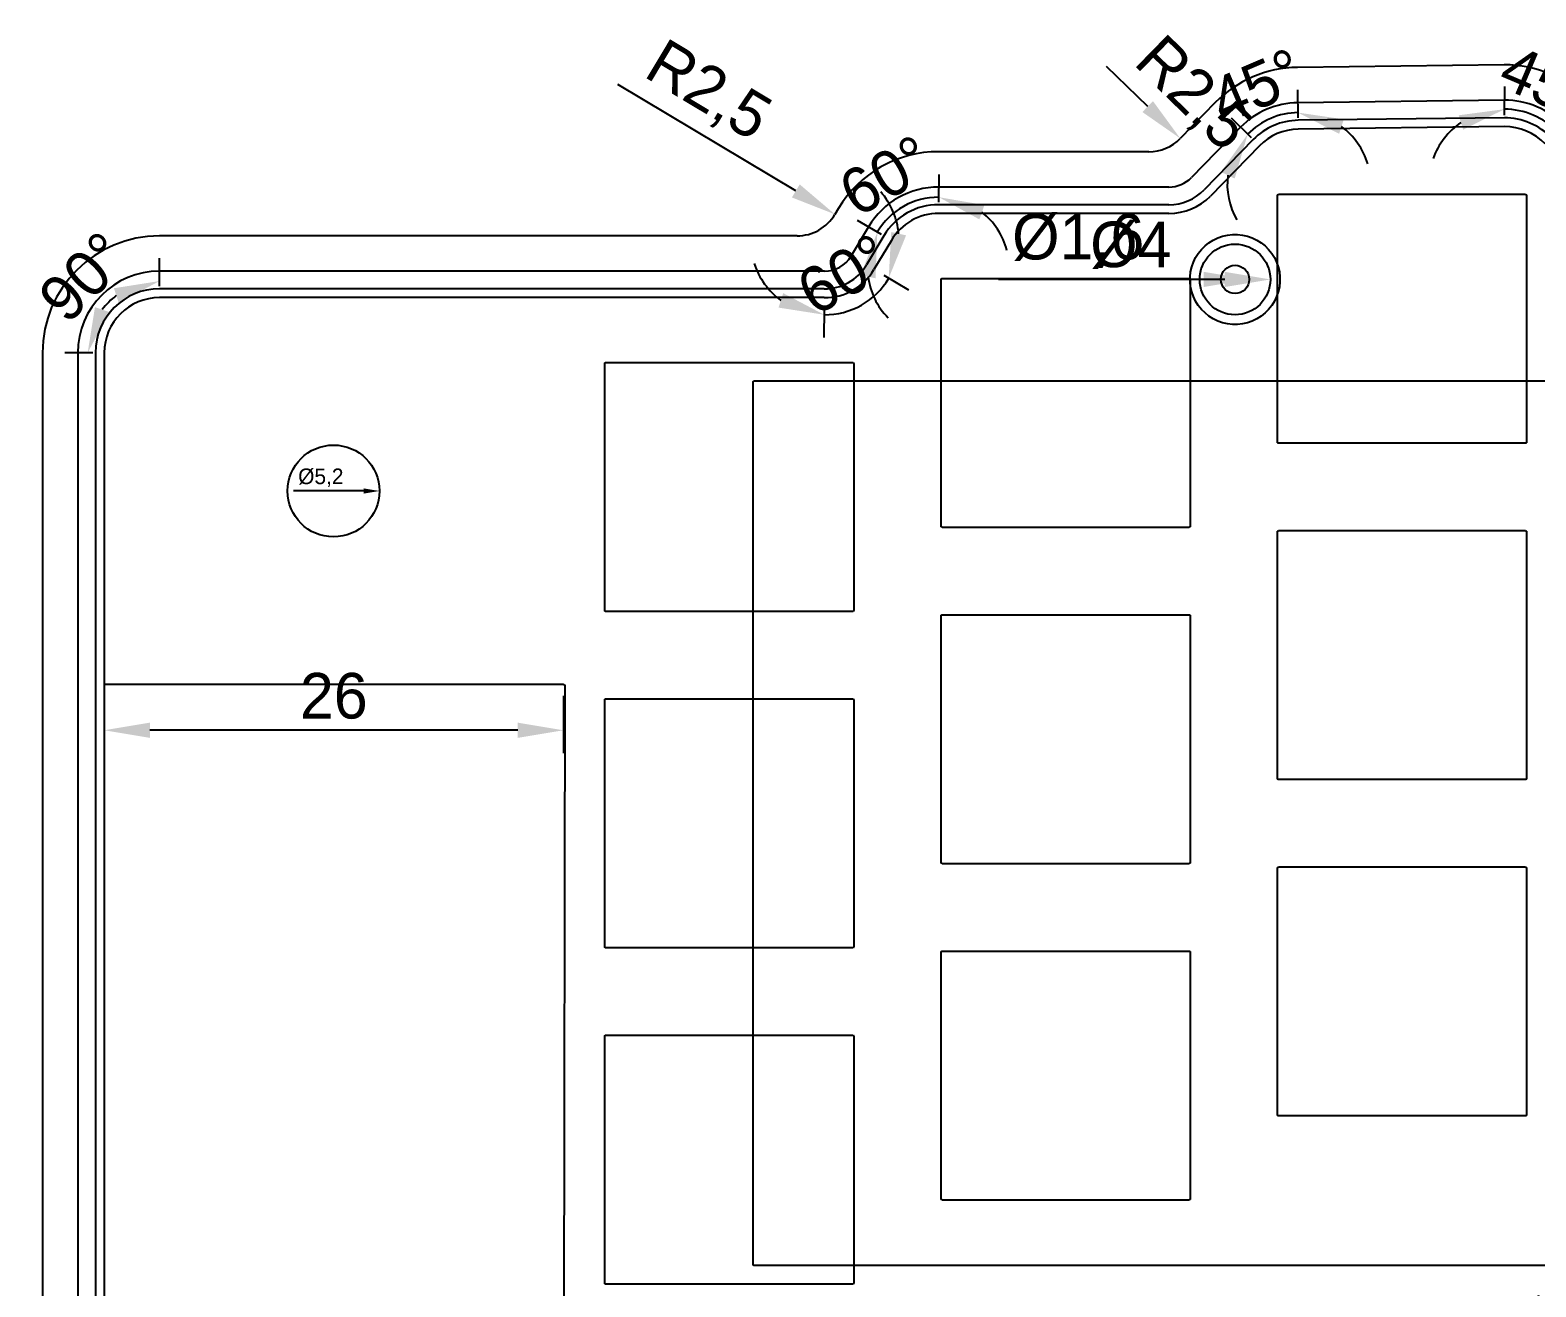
# Model space of a CAD drawing. Header units: millimetres. Extents: x 65 to 375, y -254 to -79.
# Drawn here: x 224.2 to 309.5, y -157.2 to -86 of the extents above; entities that cross this region are included whole.
import ezdxf

# ---------------------------------------------------------------- set-up
doc = ezdxf.new("R2010")
doc.units = ezdxf.units.MM
for name, color, linetype in [('Dimensions', 7, 'Continuous'), ('Edge.Cuts', 7, 'Continuous'), ('Sketch 04', 7, 'Continuous'), ('User.2', 7, 'Continuous'), ('User.3', 7, 'Continuous')]:
    doc.layers.add(name, color=color, linetype=linetype)
doc.dimstyles.new('ISO-25', dxfattribs={"dimtxt": 2.5, "dimasz": 2.5, "dimexe": 1.25, "dimexo": 0.625, "dimtad": 1, "dimtxsty": 'Standard', "dimcen": 2.5, "dimadec": 0, "dimazin": 0, "dimtfac": 1, "dimtmove": 0, "dimatfit": 3, "dimfxl": 1, "dimarcsym": 0})

# ---------------------------------------------------------------- blocks, each defined once
blk = doc.blocks.new('*D11')
at = {"layer": 'Defpoints', "color": 0}
for p in [(228.445, -123.088), (254.445, -123.088), (228.445, -125.688)]:
    blk.add_point(p, dxfattribs=at)
at = {"layer": 'Dimensions', "color": 140, "lineweight": -2}
for p, q in [((228.445, -123.733), (228.445, -126.978)), ((254.445, -123.733), (254.445, -126.978)), ((251.863, -125.688), (231.027, -125.688))]:
    blk.add_line(p, q, dxfattribs=at)
at = {"layer": 'Dimensions', "color": 140}
for points in [[(231.027, -125.257), (231.027, -126.118), (228.445, -125.688)], [(251.863, -126.118), (251.863, -125.257), (254.445, -125.688)]]:
    blk.add_solid(points, dxfattribs=at)
at = {"layer": 'Dimensions', "color": 140, "insert": (241.445, -123.751), "char_height": 2.5816, "attachment_point": 5}
blk.add_mtext('26', dxfattribs=at)
blk = doc.blocks.new('*D28')
at = {"layer": 'Defpoints', "color": 0}
for p in [(287.591, -90.42), (289.38, -92.167)]:
    blk.add_point(p, dxfattribs=at)
at = {"layer": 'Dimensions', "color": 140, "lineweight": -2}
blk.add_line((287.533, -90.363), (285.209, -88.094), dxfattribs=at)
at = {"layer": 'Dimensions', "color": 140}
blk.add_solid([(287.232, -90.671), (287.834, -90.055), (289.38, -92.167)], dxfattribs=at)
at = {"layer": 'Dimensions', "color": 140, "insert": (290.01, -89.732), "char_height": 2.5816, "attachment_point": 5, "rotation": 315.68477}
blk.add_mtext('R2,5', dxfattribs=at)
blk = doc.blocks.new('*D29')
at = {"layer": 'Defpoints', "color": 0}
for p in [(267.678, -95.183), (269.823, -96.466)]:
    blk.add_point(p, dxfattribs=at)
at = {"layer": 'Dimensions', "color": 140, "lineweight": -2}
blk.add_line((267.608, -95.141), (257.534, -89.112), dxfattribs=at)
at = {"layer": 'Dimensions', "color": 140}
blk.add_solid([(267.387, -95.51), (267.829, -94.771), (269.823, -96.466)], dxfattribs=at)
at = {"layer": 'Dimensions', "color": 140, "insert": (262.584, -89.591), "char_height": 2.5816, "attachment_point": 5, "rotation": 329.10271}
blk.add_mtext('R2,5', dxfattribs=at)
blk = doc.blocks.new('*D34')
at = {"layer": 'Defpoints', "color": 0}
for p in [(291.68, -100.153), (293.28, -100.153)]:
    blk.add_point(p, dxfattribs=at)
at = {"layer": 'Dimensions', "color": 140, "lineweight": -2}
blk.add_line((290.698, -100.153), (279.081, -100.153), dxfattribs=at)
at = {"layer": 'Dimensions', "color": 140}
blk.add_solid([(290.698, -100.583), (290.698, -99.722), (293.28, -100.153)], dxfattribs=at)
at = {"layer": 'Dimensions', "color": 140, "insert": (283.599, -97.97), "char_height": 2.5816, "attachment_point": 5}
blk.add_mtext('%%c1,6', dxfattribs=at)
blk = doc.blocks.new('*D42')
at = {"layer": 'Defpoints', "color": 0}
for p in [(290.48, -100.153), (294.48, -100.153)]:
    blk.add_point(p, dxfattribs=at)
at = {"layer": 'Dimensions', "color": 140, "lineweight": -2}
blk.add_line((291.898, -100.153), (283.846, -100.153), dxfattribs=at)
at = {"layer": 'Dimensions', "color": 140}
blk.add_solid([(291.898, -100.583), (291.898, -99.722), (294.48, -100.153)], dxfattribs=at)
at = {"layer": 'Dimensions', "color": 140, "insert": (286.581, -98.216), "char_height": 2.5816, "attachment_point": 5}
blk.add_mtext('%%c4', dxfattribs=at)
blk = doc.blocks.new('*D51')
at = {"layer": 'Defpoints', "color": 0}
for p in [(312.558, -160.034), (313.779, -160.837), (311.271, -162.007), (313.78, -164.113)]:
    blk.add_point(p, dxfattribs=at)
at = {"layer": 'Dimensions', "color": 140, "lineweight": -2}
for p, q in [((313.779, -160.192), (313.779, -158.564)), ((310.776, -161.593), (309.529, -160.546))]:
    blk.add_line(p, q, dxfattribs=at)
for start, end in [(90.00085, 140.00085), (19.40627, 54.70356), (175.29814, 210.59543)]:
    blk.add_arc((313.78, -164.113), 4.258, start, end, dxfattribs=at)
at = {"layer": 'Dimensions', "color": 140}
for points in [[(316.37, -160.228), (316.109, -161.048), (313.779, -159.855)], [(309.934, -163.927), (309.138, -163.6), (310.518, -161.376)]]:
    blk.add_solid(points, dxfattribs=at)
at = {"layer": 'Dimensions', "color": 140, "insert": (311.136, -158.443), "char_height": 2.5816, "attachment_point": 5, "rotation": 25.00085}
blk.add_mtext('50%%d', dxfattribs=at)
blk = doc.blocks.new('*D56')
at = {"layer": 'Defpoints', "color": 0}
for p in [(309.871, -91.101), (307.732, -91.495), (310.047, -92.479), (307.702, -94.781)]:
    blk.add_point(p, dxfattribs=at)
at = {"layer": 'Dimensions', "color": 140, "lineweight": -2}
for p, q in [((307.737, -90.85), (307.752, -89.219)), ((310.507, -92.026), (311.671, -90.883))]:
    blk.add_line(p, q, dxfattribs=at)
for start, end in [(44.4848, 89.4848), (124.65677, 159.82874), (334.14087, 9.31283)]:
    blk.add_arc((307.702, -94.781), 4.272, start, end, dxfattribs=at)
at = {"layer": 'Dimensions', "color": 140}
for points in [[(305.399, -91.678), (305.146, -90.856), (307.74, -90.509)], [(312.302, -93.895), (311.534, -94.285), (310.75, -91.788)]]:
    blk.add_solid(points, dxfattribs=at)
at = {"layer": 'Dimensions', "color": 140, "insert": (310.153, -89.01), "char_height": 2.5816, "attachment_point": 5, "rotation": 336.9848}
blk.add_mtext('45%%d', dxfattribs=at)
blk = doc.blocks.new('*D57')
at = {"layer": 'Defpoints', "color": 0}
for p in [(295.002, -90.855), (296.063, -91.641), (293.866, -92.583), (296.101, -94.764)]:
    blk.add_point(p, dxfattribs=at)
at = {"layer": 'Dimensions', "color": 140, "lineweight": -2}
for p, q in [((296.055, -90.996), (296.035, -89.413)), ((293.404, -92.132), (292.271, -91.027))]:
    blk.add_line(p, q, dxfattribs=at)
for start, end in [(90.70046, 135.70046), (16.54401, 53.62223), (172.77869, 209.85692)]:
    blk.add_arc((296.101, -94.764), 4.06, start, end, dxfattribs=at)
at = {"layer": 'Dimensions', "color": 140}
for points in [[(298.64, -91.085), (298.377, -91.905), (296.051, -90.704)], [(292.461, -94.44), (291.686, -94.066), (293.195, -91.928)]]:
    blk.add_solid(points, dxfattribs=at)
at = {"layer": 'Dimensions', "color": 140, "insert": (293.714, -89.196), "char_height": 2.5816, "attachment_point": 5, "rotation": 23.20046}
blk.add_mtext('45%%d', dxfattribs=at)
blk = doc.blocks.new('*D58')
at = {"layer": 'Defpoints', "color": 0}
for p in [(274.336, -95.726), (275.702, -96.42), (273.02, -97.94), (275.677, -99.503)]:
    blk.add_point(p, dxfattribs=at)
at = {"layer": 'Dimensions', "color": 140, "lineweight": -2}
for p, q in [((275.707, -95.775), (275.719, -94.205)), ((272.464, -97.613), (271.11, -96.818))]:
    blk.add_line(p, q, dxfattribs=at)
for start, end in [(89.55132, 149.55132), (14.38647, 51.9689), (187.13375, 224.71618)]:
    blk.add_arc((275.677, -99.503), 4.007, start, end, dxfattribs=at)
at = {"layer": 'Dimensions', "color": 140}
for points in [[(278.288, -95.94), (278.004, -96.752), (275.709, -95.495)], [(272.123, -100.087), (271.28, -99.913), (272.223, -97.472)]]:
    blk.add_solid(points, dxfattribs=at)
at = {"layer": 'Dimensions', "color": 140, "insert": (272.716, -94.279), "char_height": 2.5816, "attachment_point": 5, "rotation": 29.55132}
blk.add_mtext('60%%d', dxfattribs=at)
blk = doc.blocks.new('*D59')
at = {"layer": 'Defpoints', "color": 0}
for p in [(229.543, -100.787), (231.578, -101.183), (228.445, -104.31), (231.575, -104.313)]:
    blk.add_point(p, dxfattribs=at)
at = {"layer": 'Dimensions', "color": 140, "lineweight": -2}
for p, q in [((231.578, -100.537), (231.58, -98.953)), ((227.8, -104.31), (226.215, -104.308))]:
    blk.add_line(p, q, dxfattribs=at)
blk.add_arc((231.575, -104.313), 4.069, 126.94272, 142.96221, dxfattribs=at)
at = {"layer": 'Dimensions', "color": 140}
for points in [[(229.266, -101.469), (228.993, -100.652), (231.578, -100.244)], [(227.919, -101.725), (228.735, -101.999), (227.506, -104.309)]]:
    blk.add_solid(points, dxfattribs=at)
at = {"layer": 'Dimensions', "color": 140, "insert": (227.289, -100.019), "char_height": 2.5816, "attachment_point": 5, "rotation": 44.95246}
blk.add_mtext('90%%d', dxfattribs=at)
blk = doc.blocks.new('*D60')
at = {"layer": 'Defpoints', "color": 0}
for p in [(269.247, -97.95), (272.033, -99.589), (269.22, -101.183), (270.652, -101.911)]:
    blk.add_point(p, dxfattribs=at)
at = {"layer": 'Dimensions', "color": 140, "lineweight": -2}
for p, q in [((272.589, -99.917), (273.982, -100.736)), ((269.215, -101.828), (269.201, -103.443))]:
    blk.add_line(p, q, dxfattribs=at)
for start, end in [(5.29683, 41.06855), (197.98168, 233.7534), (269.52511, 329.52511)]:
    blk.add_arc((269.247, -97.95), 4.203, start, end, dxfattribs=at)
at = {"layer": 'Dimensions', "color": 140}
for points in [[(273.012, -97.468), (273.852, -97.655), (272.869, -100.081)], [(266.626, -101.748), (266.897, -100.931), (269.212, -102.152)]]:
    blk.add_solid(points, dxfattribs=at)
at = {"layer": 'Dimensions', "color": 140, "insert": (270.334, -99.869), "char_height": 2.5816, "attachment_point": 5, "rotation": 29.52511}
blk.add_mtext('60%%d', dxfattribs=at)
blk = doc.blocks.new('*D72')
at = {"layer": 'Defpoints', "color": 0}
for p in [(238.828, -112.135), (244.028, -112.135)]:
    blk.add_point(p, dxfattribs=at)
at = {"layer": 'Dimensions', "color": 140, "lineweight": -2}
blk.add_line((243.143, -112.135), (239.161, -112.135), dxfattribs=at)
at = {"layer": 'Dimensions', "color": 140}
blk.add_solid([(243.143, -112.283), (243.143, -111.988), (244.028, -112.135)], dxfattribs=at)
at = {"layer": 'Dimensions', "color": 140, "insert": (240.71, -111.387), "char_height": 0.885, "attachment_point": 5}
blk.add_mtext('%%c5,2', dxfattribs=at)

msp = doc.modelspace()

# ---------------------------------------------------------------- linework, layer by layer
at = {"layer": 'Edge.Cuts'}
for p, q in [((307.7186, -87.995), (296.0188, -88.1412)), ((291.3607, -90.1381), (289.3802, -92.1665)), ((307.7274, -89.995), (296.0438, -90.1411)), ((307.7304, -90.9951), (296.0563, -91.141)), ((292.7921, -91.535), (290.0129, -94.3813)), ((307.7315, -91.4952), (296.0625, -91.641)), ((287.5914, -92.92), (275.7126, -92.92)), ((293.5078, -92.2334), (290.7259, -95.0825)), ((293.8656, -92.5826), (291.0826, -95.433)), ((288.7342, -94.92), (275.7068, -94.92)), ((270.011, -96.1526), (269.8233, -96.4663)), ((288.7378, -95.92), (275.7034, -95.92)), ((271.7301, -97.1746), (270.7427, -98.8247)), ((288.7393, -96.4201), (275.7015, -96.4201)), ((267.678, -97.6825), (231.5777, -97.6825)), ((272.59, -97.6852), (271.6031, -99.3344)), ((273.02, -97.9404), (272.0332, -99.5893)), ((291.0044, -98.0728), (291.2465, -97.9207)), ((291.2465, -97.9207), (291.5042, -97.7966)), ((291.5042, -97.7966), (291.7741, -97.7022)), ((291.7741, -97.7022), (292.0529, -97.6385)), ((292.0529, -97.6385), (292.337, -97.6065)), ((292.337, -97.6065), (292.623, -97.6065)), ((292.623, -97.6065), (292.9071, -97.6385)), ((292.9071, -97.6385), (293.1859, -97.7022)), ((293.1859, -97.7022), (293.4558, -97.7966)), ((293.4558, -97.7966), (293.7135, -97.9207)), ((293.7135, -97.9207), (293.9556, -98.0728)), ((290.2482, -98.919), (290.4003, -98.6769)), ((290.4003, -98.6769), (290.5786, -98.4533)), ((290.5786, -98.4533), (290.7808, -98.2511)), ((290.7808, -98.2511), (291.0044, -98.0728)), ((293.9556, -98.0728), (294.1792, -98.2511)), ((294.1792, -98.2511), (294.3814, -98.4533)), ((294.3814, -98.4533), (294.5597, -98.6769)), ((294.5597, -98.6769), (294.7118, -98.919)), ((269.2272, -99.6825), (231.5777, -99.6825)), ((272.0332, -99.5893), (272.0332, -99.5893)), ((289.934, -100.0095), (289.966, -99.7254)), ((289.966, -99.7254), (290.0297, -99.4466)), ((290.0297, -99.4466), (290.1241, -99.1767)), ((290.1241, -99.1767), (290.2482, -98.919)), ((294.7118, -98.919), (294.8359, -99.1767)), ((294.8359, -99.1767), (294.9303, -99.4466)), ((294.9303, -99.4466), (294.994, -99.7254)), ((294.994, -99.7254), (295.026, -100.0095)), ((289.934, -100.0149), (289.934, -100.0095)), ((289.934, -100.2955), (289.934, -100.0149)), ((289.966, -100.5796), (289.934, -100.2955)), ((290.0297, -100.8584), (289.966, -100.5796)), ((294.994, -100.5796), (294.9303, -100.8584)), ((295.026, -100.2955), (294.994, -100.5796)), ((295.026, -100.0095), (295.026, -100.2955)), ((269.2222, -100.6825), (231.5777, -100.6825)), ((269.22, -101.1826), (231.5777, -101.1826)), ((290.1241, -101.1283), (290.0297, -100.8584)), ((290.2482, -101.386), (290.1241, -101.1283)), ((290.4003, -101.6281), (290.2482, -101.386)), ((294.7118, -101.386), (294.5597, -101.6281)), ((294.8359, -101.1283), (294.7118, -101.386)), ((294.9303, -100.8584), (294.8359, -101.1283)), ((290.5786, -101.8517), (290.4003, -101.6281)), ((290.7808, -102.0539), (290.5786, -101.8517)), ((291.0044, -102.2322), (290.7808, -102.0539)), ((291.2465, -102.3843), (291.0044, -102.2322)), ((293.9556, -102.2322), (293.7135, -102.3843)), ((294.1792, -102.0539), (293.9556, -102.2322)), ((294.3814, -101.8517), (294.1792, -102.0539)), ((294.5597, -101.6281), (294.3814, -101.8517)), ((291.5042, -102.5084), (291.2465, -102.3843)), ((291.7741, -102.6028), (291.5042, -102.5084)), ((292.0529, -102.6665), (291.7741, -102.6028)), ((292.337, -102.6985), (292.0529, -102.6665)), ((292.623, -102.6985), (292.337, -102.6985)), ((292.9071, -102.6665), (292.623, -102.6985)), ((293.1859, -102.6028), (292.9071, -102.6665)), ((293.4558, -102.5084), (293.1859, -102.6028)), ((293.7135, -102.3843), (293.4558, -102.5084)), ((224.945, -104.31), (224.945, -123.0875)), ((226.945, -104.31), (226.945, -123.0875)), ((227.945, -104.31), (227.945, -123.0875)), ((228.445, -104.3101), (228.445, -123.0876)), ((224.945, -123.0875), (224.945, -168.2375)), ((226.945, -123.0875), (226.945, -168.2375)), ((227.945, -123.0875), (227.945, -168.2375)), ((228.445, -123.0876), (228.445, -168.2375)), ((254.445, -123.0876), (228.445, -123.0876)), ((254.445, -123.0876), (254.4596, -123.089)), ((254.52, -123.1626), (254.4576, -168.1626)), ((254.4596, -123.089), (254.4867, -123.1002)), ((254.4867, -123.1002), (254.5074, -123.1209)), ((254.5074, -123.1209), (254.5186, -123.1479)), ((254.5186, -123.1479), (254.52, -123.1626))]:
    msp.add_line(p, q, dxfattribs=at)
for radius in [2, 0.8]:
    msp.add_circle((292.48, -100.1525), radius, dxfattribs=at)
for centre, radius, start, end in [((296.1007, -94.7637), 6.6229, 90.708757, 135.70046), ((307.702, -94.7814), 6.7864, 44.110324, 89.859278), ((296.1007, -94.7637), 4.6229, 90.705554, 135.70046), ((307.702, -94.7814), 4.7864, 44.273766, 89.695837), ((296.1007, -94.7637), 3.6229, 90.702627, 135.70046), ((307.702, -94.7814), 3.7864, 44.400619, 89.568982), ((296.1007, -94.7637), 3.1229, 90.70046, 135.70046), ((307.702, -94.7814), 3.2864, 44.484801, 89.484801), ((275.6774, -99.5024), 6.5825, 89.692965, 149.409704), ((287.5914, -90.42), 2.5, 270, 315.68477), ((288.7195, -93.0979), 1.8222, 270.462331, 315.222487), ((275.6774, -99.5024), 4.5825, 89.632013, 149.470647), ((288.7195, -93.0979), 2.8222, 270.371498, 315.313311), ((288.7195, -93.098), 3.3222, 270.342403, 315.342403), ((275.6774, -99.5024), 3.5825, 89.583811, 149.518843), ((267.678, -95.1825), 2.5, 270, 329.102709), ((275.6774, -99.5025), 3.0825, 89.551325, 149.551325), ((231.5751, -104.3126), 6.6301, 89.977557, 179.977557), ((269.2468, -97.9496), 1.7331, 269.35138, 329.672214), ((231.5751, -104.3126), 4.6301, 89.967863, 179.967863), ((269.2468, -97.9496), 3.2331, 269.525114, 329.525114), ((269.2468, -97.9496), 2.7331, 269.483498, 329.55621), ((231.5751, -104.3126), 3.6301, 89.95901, 179.95901), ((231.5751, -104.3127), 3.1301, 89.952462, 179.952462)]:
    msp.add_arc(centre, radius, start, end, dxfattribs=at)
at = {"layer": 'Sketch 04'}
msp.add_circle((241.4282, -112.1351), 2.6, dxfattribs=at)
at = {"layer": 'User.2'}
for p, q in [((265.195, -105.9525), (265.1996, -105.9295)), ((265.195, -155.9525), (265.195, -105.9525)), ((265.1996, -105.9295), (265.232, -105.8971)), ((265.232, -105.8971), (265.255, -105.8925)), ((265.255, -105.8925), (345.255, -105.8925)), ((265.1996, -155.9755), (265.195, -155.9525)), ((265.232, -156.0079), (265.1996, -155.9755)), ((265.255, -156.0125), (265.232, -156.0079)), ((345.255, -156.0125), (265.255, -156.0125))]:
    msp.add_line(p, q, dxfattribs=at)
at = {"layer": 'User.3'}
for p, q in [((294.8872, -95.3825), (294.891, -95.3634)), ((294.8872, -109.3825), (294.8872, -95.3825)), ((294.891, -95.3634), (294.9181, -95.3363)), ((294.9181, -95.3363), (294.9372, -95.3325)), ((294.9372, -95.3325), (308.9372, -95.3325)), ((308.9372, -95.3325), (308.9564, -95.3363)), ((308.9564, -95.3363), (308.9834, -95.3634)), ((308.9834, -95.3634), (308.9872, -95.3825)), ((308.9872, -95.3825), (308.9872, -109.3825)), ((275.8372, -100.145), (275.841, -100.1259)), ((275.8372, -114.145), (275.8372, -100.145)), ((275.841, -100.1259), (275.8681, -100.0988)), ((275.8681, -100.0988), (275.8872, -100.095)), ((275.8872, -100.095), (289.8872, -100.095)), ((289.8872, -100.095), (289.9064, -100.0988)), ((289.9064, -100.0988), (289.9334, -100.1259)), ((289.9334, -100.1259), (289.9372, -100.145)), ((289.9372, -100.145), (289.9372, -114.145)), ((256.791, -104.8884), (256.8181, -104.8613)), ((256.8181, -104.8613), (256.8372, -104.8575)), ((256.8372, -104.8575), (270.8372, -104.8575)), ((270.8372, -104.8575), (270.8564, -104.8613)), ((270.8564, -104.8613), (270.8834, -104.8884)), ((256.7872, -104.9075), (256.791, -104.8884)), ((256.7872, -118.9075), (256.7872, -104.9075)), ((270.8834, -104.8884), (270.8872, -104.9075)), ((270.8872, -104.9075), (270.8872, -118.9075)), ((294.891, -109.4016), (294.8872, -109.3825)), ((294.9181, -109.4287), (294.891, -109.4016)), ((294.9372, -109.4325), (294.9181, -109.4287)), ((308.9372, -109.4325), (294.9372, -109.4325)), ((308.9564, -109.4287), (308.9372, -109.4325)), ((308.9834, -109.4016), (308.9564, -109.4287)), ((308.9872, -109.3825), (308.9834, -109.4016)), ((275.841, -114.1641), (275.8372, -114.145)), ((275.8681, -114.1912), (275.841, -114.1641)), ((275.8872, -114.195), (275.8681, -114.1912)), ((289.8872, -114.195), (275.8872, -114.195)), ((289.9064, -114.1912), (289.8872, -114.195)), ((289.9334, -114.1641), (289.9064, -114.1912)), ((289.9372, -114.145), (289.9334, -114.1641)), ((294.8872, -114.4325), (294.891, -114.4134)), ((294.8872, -128.4325), (294.8872, -114.4325)), ((294.891, -114.4134), (294.9181, -114.3863)), ((294.9181, -114.3863), (294.9372, -114.3825)), ((294.9372, -114.3825), (308.9372, -114.3825)), ((308.9372, -114.3825), (308.9564, -114.3863)), ((308.9564, -114.3863), (308.9834, -114.4134)), ((308.9834, -114.4134), (308.9872, -114.4325)), ((308.9872, -114.4325), (308.9872, -128.4325)), ((256.791, -118.9266), (256.7872, -118.9075)), ((256.8181, -118.9537), (256.791, -118.9266)), ((256.8372, -118.9575), (256.8181, -118.9537)), ((270.8372, -118.9575), (256.8372, -118.9575)), ((270.8564, -118.9537), (270.8372, -118.9575)), ((270.8834, -118.9266), (270.8564, -118.9537)), ((270.8872, -118.9075), (270.8834, -118.9266)), ((275.8372, -119.195), (275.841, -119.1759)), ((275.8372, -133.195), (275.8372, -119.195)), ((275.841, -119.1759), (275.8681, -119.1488)), ((275.8681, -119.1488), (275.8872, -119.145)), ((275.8872, -119.145), (289.8872, -119.145)), ((289.8872, -119.145), (289.9064, -119.1488)), ((289.9064, -119.1488), (289.9334, -119.1759)), ((289.9334, -119.1759), (289.9372, -119.195)), ((289.9372, -119.195), (289.9372, -133.195)), ((256.7872, -123.9575), (256.791, -123.9384)), ((256.7872, -137.9575), (256.7872, -123.9575)), ((256.791, -123.9384), (256.8181, -123.9113)), ((256.8181, -123.9113), (256.8372, -123.9075)), ((256.8372, -123.9075), (270.8372, -123.9075)), ((270.8372, -123.9075), (270.8564, -123.9113)), ((270.8564, -123.9113), (270.8834, -123.9384)), ((270.8834, -123.9384), (270.8872, -123.9575)), ((270.8872, -123.9575), (270.8872, -137.9575)), ((294.891, -128.4516), (294.8872, -128.4325)), ((294.9181, -128.4787), (294.891, -128.4516)), ((294.9372, -128.4825), (294.9181, -128.4787)), ((308.9372, -128.4825), (294.9372, -128.4825)), ((308.9564, -128.4787), (308.9372, -128.4825)), ((308.9834, -128.4516), (308.9564, -128.4787)), ((308.9872, -128.4325), (308.9834, -128.4516)), ((275.841, -133.2141), (275.8372, -133.195)), ((275.8681, -133.2412), (275.841, -133.2141)), ((275.8872, -133.245), (275.8681, -133.2412)), ((289.8872, -133.245), (275.8872, -133.245)), ((289.9064, -133.2412), (289.8872, -133.245)), ((289.9334, -133.2141), (289.9064, -133.2412)), ((289.9372, -133.195), (289.9334, -133.2141)), ((294.8872, -133.4825), (294.891, -133.4634)), ((294.8872, -147.4825), (294.8872, -133.4825)), ((294.891, -133.4634), (294.9181, -133.4363)), ((294.9181, -133.4363), (294.9372, -133.4325)), ((294.9372, -133.4325), (308.9372, -133.4325)), ((308.9372, -133.4325), (308.9564, -133.4363)), ((308.9564, -133.4363), (308.9834, -133.4634)), ((308.9834, -133.4634), (308.9872, -133.4825)), ((308.9872, -133.4825), (308.9872, -147.4825)), ((256.791, -137.9766), (256.7872, -137.9575)), ((256.8181, -138.0037), (256.791, -137.9766)), ((256.8372, -138.0075), (256.8181, -138.0037)), ((270.8372, -138.0075), (256.8372, -138.0075)), ((270.8564, -138.0037), (270.8372, -138.0075)), ((270.8834, -137.9766), (270.8564, -138.0037)), ((270.8872, -137.9575), (270.8834, -137.9766)), ((275.8372, -138.245), (275.841, -138.2259)), ((275.8372, -152.245), (275.8372, -138.245)), ((275.841, -138.2259), (275.8681, -138.1988)), ((275.8681, -138.1988), (275.8872, -138.195)), ((275.8872, -138.195), (289.8872, -138.195)), ((289.8872, -138.195), (289.9064, -138.1988)), ((289.9064, -138.1988), (289.9334, -138.2259)), ((289.9334, -138.2259), (289.9372, -138.245)), ((289.9372, -138.245), (289.9372, -152.245)), ((256.7872, -143.0075), (256.791, -142.9884)), ((256.7872, -157.0075), (256.7872, -143.0075)), ((256.791, -142.9884), (256.8181, -142.9613)), ((256.8181, -142.9613), (256.8372, -142.9575)), ((256.8372, -142.9575), (270.8372, -142.9575)), ((270.8372, -142.9575), (270.8564, -142.9613)), ((270.8564, -142.9613), (270.8834, -142.9884)), ((270.8834, -142.9884), (270.8872, -143.0075)), ((270.8872, -143.0075), (270.8872, -157.0075)), ((294.891, -147.5016), (294.8872, -147.4825)), ((294.9181, -147.5287), (294.891, -147.5016)), ((308.9834, -147.5016), (308.9564, -147.5287)), ((308.9872, -147.4825), (308.9834, -147.5016)), ((294.9372, -147.5325), (294.9181, -147.5287)), ((308.9372, -147.5325), (294.9372, -147.5325)), ((308.9564, -147.5287), (308.9372, -147.5325)), ((275.841, -152.2641), (275.8372, -152.245)), ((275.8681, -152.2912), (275.841, -152.2641)), ((275.8872, -152.295), (275.8681, -152.2912)), ((289.8872, -152.295), (275.8872, -152.295)), ((289.9064, -152.2912), (289.8872, -152.295)), ((289.9334, -152.2641), (289.9064, -152.2912)), ((289.9372, -152.245), (289.9334, -152.2641)), ((256.791, -157.0266), (256.7872, -157.0075)), ((256.8181, -157.0537), (256.791, -157.0266)), ((256.8372, -157.0575), (256.8181, -157.0537)), ((270.8372, -157.0575), (256.8372, -157.0575)), ((270.8564, -157.0537), (270.8372, -157.0575)), ((270.8834, -157.0266), (270.8564, -157.0537)), ((270.8872, -157.0075), (270.8834, -157.0266))]:
    msp.add_line(p, q, dxfattribs=at)

# ---------------------------------------------------------------- dimensions: what is measured, and where the dimension line sits
at = {"layer": 'Dimensions'}
for center, mpoint, picture, middle in [((287.5914, -90.42), (289.3802, -92.1665), '*D28', (288.4858, -91.2933)), ((267.678, -95.1825), (269.8233, -96.4663), '*D29', (261.4632, -91.4634))]:
    dim = msp.add_radius_dim(center=center, mpoint=mpoint, dimstyle='ISO-25', override={"dimscale": 1.03266, "dimdec": 3, "dimzin": 8, "dimlunit": 2, "dimclrd": 140, "dimclre": 140, "dimclrt": 140}, dxfattribs=at)
    dim.commit()
    dim.dimension.update_dxf_attribs({"geometry": picture, "text_midpoint": middle, "dimtype": 164})
for base, center, p1, p2, picture, middle in [((295.0021, -90.8554), (296.1007, -94.7637), (296.0625, -91.641), (293.8656, -92.5826), '*D57', (294.5014, -91.0322)), ((309.8713, -91.10086), (307.70196, -94.78144), (310.04659, -92.47859), (307.73151, -91.49517), '*D56', (309.37233, -90.84919)), ((274.3363, -95.7263), (275.6774, -99.5025), (275.7015, -96.4201), (273.02, -97.9404), '*D58', (273.701, -96.0165)), ((270.6515, -101.9109), (269.2468, -97.9496), (269.22, -101.1826), (272.0332, -99.5893), '*D60', (271.3181, -101.6068)), ((229.5435, -100.787), (231.5751, -104.3127), (231.5777, -101.1826), (228.445, -104.3101), '*D59', (228.7002, -101.433)), ((312.5584, -160.0339), (313.7795, -164.1126), (313.7795, -160.8375), (311.2706, -162.0074), '*D51', (311.9801, -160.2539))]:
    dim = msp.add_angular_dim_3p(base=base, center=center, p1=p1, p2=p2, dimstyle='ISO-25', override={"dimscale": 1.03266, "dimlunit": 2, "dimclrd": 140, "dimclre": 140, "dimclrt": 140, "dimadec": 3, "dimazin": 2}, dxfattribs=at)
    dim.commit()
    dim.dimension.update_dxf_attribs({"geometry": picture, "text_midpoint": middle, "dimtype": 165})
for p1, p2, override, picture, middle in [((291.68, -100.1525), (293.28, -100.1525), {"dimscale": 1.03266, "dimdec": 3, "dimzin": 8, "dimlunit": 2, "dimclrd": 140, "dimclre": 140, "dimclrt": 140}, '*D34', (283.5988, -100.1525)), ((290.48, -100.1525), (294.48, -100.1525), {"dimscale": 1.03266, "dimdec": 3, "dimzin": 8, "dimlunit": 2, "dimclrd": 140, "dimclre": 140, "dimclrt": 140}, '*D42', (286.5814, -100.1525)), ((238.8282, -112.1351), (244.0282, -112.1351), {"dimscale": 0.353992, "dimdec": 3, "dimzin": 8, "dimlunit": 2, "dimclrd": 140, "dimclre": 140, "dimclrt": 140}, '*D72', (240.7096, -112.1351))]:
    dim = msp.add_diameter_dim_2p(p1=p1, p2=p2, dimstyle='ISO-25', override=override, dxfattribs=at)
    dim.commit()
    dim.dimension.update_dxf_attribs({"geometry": picture, "text_midpoint": middle, "dimtype": 163})
dim = msp.add_linear_dim(base=(228.445, -125.6876), p1=(254.445, -123.0876), p2=(228.445, -123.0876), angle=180, dimstyle='ISO-25', override={"dimscale": 1.03266, "dimdec": 3, "dimzin": 8, "dimlunit": 2, "dimclrd": 140, "dimclre": 140, "dimclrt": 140}, dxfattribs=at)
dim.commit()
dim.dimension.update_dxf_attribs({"geometry": '*D11', "text_midpoint": (241.445, -125.6876), "dimtype": 161})

doc.saveas('drawing.dxf')
